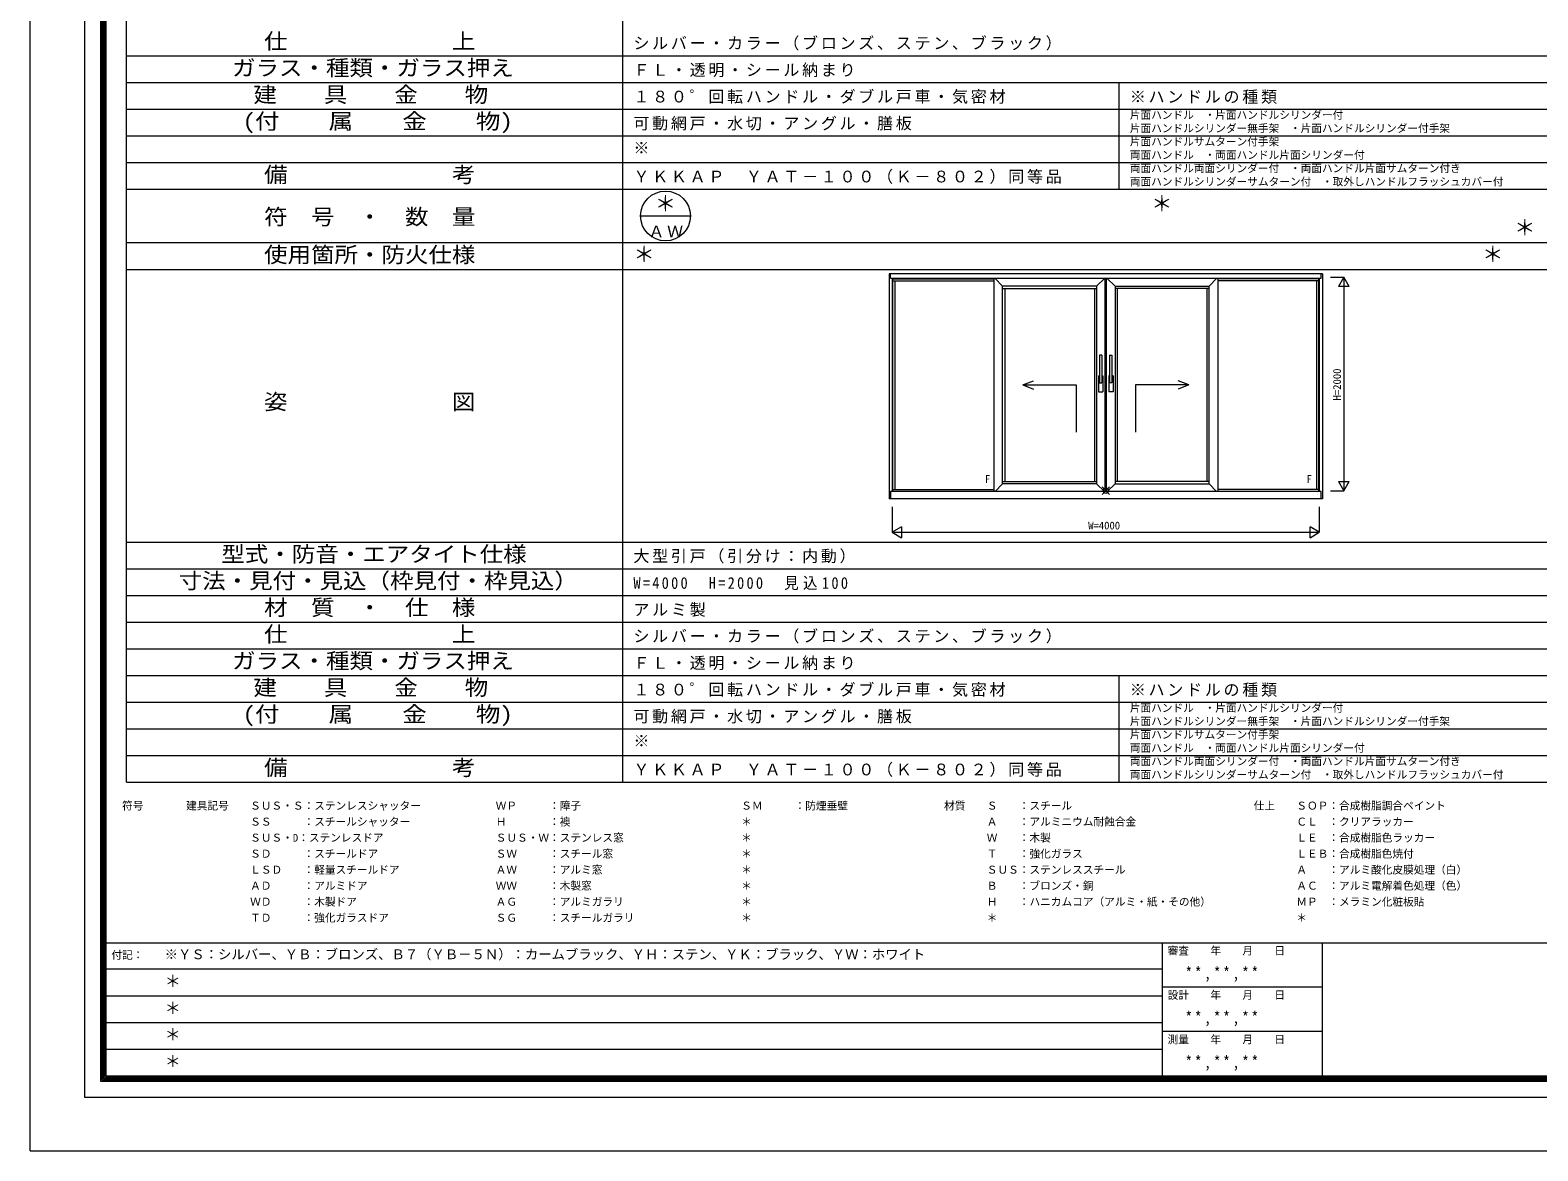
# Model space of a CAD drawing. Units: millimetres, scale not verified. Extents: x -14738 to 14962, y -10419 to 10581.
# Drawn here: x -14738 to -615, y -10419 to 80 of the extents above; entities that cross this region are included whole.
import ezdxf
from ezdxf.enums import TextEntityAlignment as Align

# ---------------------------------------------------------------- set-up
doc = ezdxf.new("R2010")
doc.units = ezdxf.units.MM
doc.header["$LTSCALE"] = 50
doc.layers.add('0-0_0', color=7, linetype='Continuous')
for name, color, linetype, lineweight in [('0-1_USER1', 7, 'Continuous', 9), ('0-2_YKK_ZWAK', 7, 'Continuous', 9), ('0-3_YKK_11', 7, 'Continuous', 9), ('0-4_YKK_12', 2, 'Continuous', 9), ('0-5_YSS_K', 4, 'Continuous', 9)]:
    doc.layers.add(name, color=color, linetype=linetype, lineweight=lineweight)
doc.styles.add('ＭＳ ゴシック', font='')
doc.styles.get('ＭＳ ゴシック').set_extended_font_data('MS Gothic')

msp = doc.modelspace()

# ---------------------------------------------------------------- linework, layer by layer
at = {"layer": '0-1_USER1'}
for p, q in [((-13837.22, -6965.64), (-13837.22, 9699.36)), ((-9187.22, -6965.64), (-9187.22, 9699.36)), ((-13837.22, -160.64), (14062.78, -160.64)), ((-13837.22, -410.64), (14062.78, -410.64)), ((-4537.22, -1410.64), (-4537.22, -410.64)), ((-13837.22, -660.64), (14062.78, -660.64)), ((-13837.22, -910.64), (14062.78, -910.64)), ((-13837.22, -1160.64), (14062.78, -1160.64)), ((-13837.22, -1410.64), (14062.78, -1410.64)), ((-9012.22, -1660.64), (-9020.55, -1668.98)), ((-9012.22, -1660.64), (-8562.22, -1660.64)), ((-8562.22, -1660.64), (-8553.89, -1668.98)), ((-13837.22, -1910.64), (14062.78, -1910.64)), ((-13837.22, -2160.64), (14062.78, -2160.64)), ((-13837.22, -4715.64), (14062.78, -4715.64)), ((-13837.22, -4965.64), (14062.78, -4965.64)), ((-13837.22, -5215.64), (14062.78, -5215.64)), ((-13837.22, -5465.64), (14062.78, -5465.64)), ((-13837.22, -5715.64), (14062.78, -5715.64)), ((-13837.22, -5965.64), (14062.78, -5965.64)), ((-4537.22, -6965.64), (-4537.22, -5965.64)), ((-13837.22, -6215.64), (14062.78, -6215.64)), ((-13837.22, -6465.64), (14062.78, -6465.64)), ((-13837.22, -6715.64), (14062.78, -6715.64)), ((-13837.22, -6965.64), (14062.78, -6965.64))]:
    msp.add_line(p, q, dxfattribs=at)
msp.add_circle((-8787.22, -1660.64), 233.33, dxfattribs=at)
at = {"layer": '0-2_YKK_ZWAK'}
for p, q in [((-14738.26, -10418.58), (-14738.26, 10580.42)), ((-14227.49, -9917.83), (-14227.49, 10068.83)), ((-14077.49, -9768.39), (-14077.49, 9919.39)), ((-14065.08, -9755.99), (-14065.08, 9906.99)), ((-14052.11, -9743.58), (-14052.11, 9894.02)), ((-14039.7, -9730.61), (-14039.7, 9881.04)), ((-14027.3, -9717.64), (-14027.3, 9868.64)), ((-14077.49, -8469.14), (14302.97, -8469.14)), ((-4132.94, -8469.14), (-4132.94, -9768.39)), ((-2634.06, -8469.14), (-2634.06, -9768.39)), ((-4132.94, -8717.26), (-14077.49, -8717.26)), ((-2634.06, -8884.18), (-4132.94, -8884.18)), ((-4132.94, -8968.2), (-14077.49, -8968.2)), ((-4132.94, -9218.02), (-14077.49, -9218.02)), ((-2634.06, -9300.91), (-4132.94, -9300.91)), ((-4132.94, -9467.83), (-14077.49, -9467.83)), ((14278.16, -9743.58), (-14052.11, -9743.58)), ((14265.19, -9730.61), (-14039.7, -9730.61)), ((14252.78, -9717.64), (-14027.3, -9717.64)), ((14302.97, -9768.39), (-14077.49, -9768.39)), ((14290.56, -9755.99), (-14065.08, -9755.99)), ((14453.53, -9917.83), (-14227.49, -9917.83)), ((-14738.26, -10418.58), (14960.74, -10418.58))]:
    msp.add_line(p, q, dxfattribs=at)
at = {"layer": '0-3_YKK_11'}
for p, q in [((-4626.87, -4198.94), (-4697.58, -4269.65)), ((-4697.58, -4198.94), (-4626.87, -4269.65))]:
    msp.add_line(p, q, dxfattribs=at)
msp.add_circle((-4662.22, -4234.29), 25, dxfattribs=at)
at = {"layer": '0-4_YKK_12'}
for p, q in [((-2557.72, -2234.29), (-2432.72, -2234.29)), ((-2432.72, -2234.29), (-2432.72, -4234.29)), ((-2382.72, -2320.9), (-2482.72, -2320.9)), ((-2557.72, -4234.29), (-2432.72, -4234.29)), ((-2482.72, -4147.69), (-2382.72, -4147.69)), ((-2482.72, -4147.69), (-2432.72, -4234.29)), ((-2432.72, -4234.29), (-2382.72, -4147.69)), ((-6662.22, -4383.99), (-6662.22, -4624.29)), ((-6662.22, -4624.29), (-2662.22, -4624.29)), ((-6575.62, -4574.29), (-6575.62, -4674.29)), ((-2748.82, -4674.29), (-2748.82, -4574.29)), ((-2748.82, -4674.29), (-2662.22, -4624.29))]:
    msp.add_line(p, q, dxfattribs=at)
for points in [[(-2382.72, -2320.9), (-2432.72, -2234.29), (-2482.72, -2320.9)], [(-2662.22, -4383.99), (-2662.22, -4624.29), (-2748.82, -4574.29)], [(-6575.62, -4574.29), (-6662.22, -4624.29), (-6575.62, -4674.29)]]:
    msp.add_lwpolyline(points, dxfattribs=at)
at = {"layer": '0-5_YSS_K'}
for p, q in [((-2631.37, -2201.99), (-6693.07, -2201.99)), ((-6693.07, -2201.99), (-6693.07, -4308.99)), ((-6678.37, -2241.99), (-6678.37, -2201.99)), ((-6678.37, -2241.99), (-2646.07, -2241.99)), ((-6662.02, -2241.99), (-6662.02, -4241.99)), ((-6657.02, -4241.99), (-6657.02, -2241.99)), ((-6657.02, -2248.99), (-5712.22, -2248.99)), ((-5712.22, -2241.99), (-5712.22, -4241.99)), ((-4748.92, -2318.99), (-4671.22, -2241.99)), ((-4669.22, -4241.99), (-4669.22, -2241.99)), ((-4655.22, -4241.99), (-4655.22, -2241.99)), ((-4575.52, -2318.99), (-4653.22, -2241.99)), ((-3612.22, -2241.99), (-3612.22, -4241.99)), ((-2667.42, -2248.99), (-3612.22, -2248.99)), ((-2667.42, -4241.99), (-2667.42, -2241.99)), ((-2662.42, -2241.99), (-2662.42, -4241.99)), ((-2646.07, -2241.99), (-2646.07, -2201.99)), ((-2631.37, -2201.99), (-2631.37, -4308.99)), ((-6657.02, -2268.99), (-5712.22, -2268.99)), ((-6637.02, -2268.99), (-6637.02, -4221.99)), ((-5629.52, -4168.99), (-5629.52, -2318.99)), ((-5629.52, -2338.99), (-4748.92, -2338.99)), ((-5609.52, -2338.99), (-5609.52, -4148.99)), ((-4768.92, -2338.99), (-4768.92, -4148.99)), ((-4748.92, -2318.99), (-4748.92, -4168.99)), ((-4575.52, -2318.99), (-4575.52, -4168.99)), ((-3694.92, -2338.99), (-4575.52, -2338.99)), ((-4555.52, -2338.99), (-4555.52, -4148.99)), ((-3714.92, -2338.99), (-3714.92, -4148.99)), ((-3694.92, -4168.99), (-3694.92, -2318.99)), ((-2667.42, -2268.99), (-3612.22, -2268.99)), ((-2687.42, -2268.99), (-2687.42, -4221.99)), ((-4698.07, -2964.3), (-4720.07, -2964.3)), ((-4720.07, -2964.3), (-4720.07, -3224.3)), ((-4698.07, -2964.3), (-4698.07, -3224.3)), ((-4626.37, -2964.3), (-4604.37, -2964.3)), ((-4626.37, -2964.3), (-4626.37, -3224.3)), ((-4604.37, -2964.3), (-4604.37, -3224.3)), ((-5439.22, -3243.99), (-5339.22, -3203.99)), ((-5439.22, -3243.99), (-5339.22, -3283.99)), ((-5439.22, -3243.99), (-4939.22, -3243.99)), ((-4939.22, -3243.99), (-4939.22, -3684.94)), ((-4729.07, -3159.29), (-4729.07, -3309.29)), ((-4729.07, -3159.29), (-4720.07, -3159.29)), ((-4720.07, -3224.3), (-4698.07, -3224.3)), ((-4698.07, -3159.29), (-4689.07, -3159.29)), ((-4689.07, -3159.29), (-4689.07, -3309.29)), ((-4635.37, -3159.29), (-4635.37, -3309.29)), ((-4626.37, -3159.29), (-4635.37, -3159.29)), ((-4604.37, -3224.3), (-4626.37, -3224.3)), ((-4594.67, -3159.29), (-4604.37, -3159.29)), ((-4594.67, -3159.29), (-4594.67, -3309.29)), ((-4385.22, -3243.99), (-4385.22, -3684.94)), ((-3885.22, -3243.99), (-4385.22, -3243.99)), ((-3885.22, -3243.99), (-3985.22, -3203.99)), ((-3885.22, -3243.99), (-3985.22, -3283.99)), ((-4729.07, -3309.29), (-4689.07, -3309.29)), ((-4594.67, -3309.29), (-4635.37, -3309.29)), ((-6657.02, -4221.99), (-5712.22, -4221.99)), ((-5629.52, -4148.99), (-4748.92, -4148.99)), ((-4675.22, -4241.99), (-4748.92, -4168.99)), ((-4649.22, -4241.99), (-4575.52, -4168.99)), ((-3694.92, -4148.99), (-4575.52, -4148.99)), ((-2667.42, -4221.99), (-3612.22, -4221.99)), ((-2631.37, -4308.99), (-6693.07, -4308.99)), ((-2646.07, -4241.99), (-6678.37, -4241.99)), ((-6678.37, -4241.99), (-6678.37, -4308.99)), ((-2646.07, -4308.99), (-2646.07, -4241.99))]:
    msp.add_line(p, q, dxfattribs=at)
for points in [[(-4748.92, -2318.99), (-5629.52, -2318.99), (-5703.22, -2241.99)], [(-4575.52, -2318.99), (-3694.92, -2318.99), (-3621.22, -2241.99)], [(-4748.92, -4168.99), (-5629.52, -4168.99), (-5699.22, -4241.99)], [(-4575.52, -4168.99), (-3694.92, -4168.99), (-3625.22, -4241.99)]]:
    msp.add_lwpolyline(points, dxfattribs=at)

# ---------------------------------------------------------------- texts
at = {"layer": '0-0_0', "color": 4, "style": 'ＭＳ ゴシック'}
for s, p in [('片面ハンドル\u3000・片面ハンドルシリンダー付', (-4437.22, -773.14)), ('片面ハンドルシリンダー無手架\u3000・片面ハンドルシリンダー付手架', (-4437.22, -898.14)), ('片面ハンドルサムターン付手架', (-4437.22, -1023.14)), ('両面ハンドル\u3000・両面ハンドル片面シリンダー付', (-4437.22, -1148.14)), ('両面ハンドル両面シリンダー付\u3000・両面ハンドル片面サムターン付き', (-4437.22, -1273.14)), ('両面ハンドルシリンダーサムターン付\u3000・取外しハンドルフラッシュカバー付', (-4437.22, -1398.14)), ('片面ハンドル\u3000・片面ハンドルシリンダー付', (-4437.22, -6328.14)), ('片面ハンドルシリンダー無手架\u3000・片面ハンドルシリンダー付手架', (-4437.22, -6453.14)), ('片面ハンドルサムターン付手架', (-4437.22, -6578.14)), ('両面ハンドル\u3000・両面ハンドル片面シリンダー付', (-4437.22, -6703.14)), ('両面ハンドル両面シリンダー付\u3000・両面ハンドル片面サムターン付き', (-4437.22, -6828.14)), ('両面ハンドルシリンダーサムターン付\u3000・取外しハンドルフラッシュカバー付', (-4437.22, -6953.14))]:
    msp.add_text(s, height=73.31, dxfattribs=at).set_placement(p, align=Align.BOTTOM_LEFT)
at = {"layer": '0-0_0', "style": 'ＭＳ ゴシック'}
for s, height, p in [('※', 110, (-9087.22, -1110.64)), ('＊', 146.6, (-8887.22, -1660.64)), ('＊', 146.6, (-4237.22, -1660.64)), ('＊', 146.6, (-837.22, -1885.64)), ('＊', 146.6, (-9087.22, -2135.64)), ('＊', 146.6, (-1137.22, -2135.64)), ('※', 110, (-9087.22, -6665.64)), ('＊', 110, (-13477.37, -8917.08)), ('＊', 110, (-13477.37, -9168.02)), ('＊', 110, (-13477.37, -9416.14)), ('＊', 110, (-13477.37, -9667.08))]:
    msp.add_text(s, height=height, dxfattribs=at).set_placement(p, align=Align.BOTTOM_LEFT)
at = {"layer": '0-0_0', "char_height": 110, "attachment_point": 7, "style": 'ＭＳ ゴシック'}
for s, insert in [('\\T1.17;シルバー・カラー（ブロンズ、ステン、ブラック）', (-9087.22, -110.64)), ('\\T1.17;ＦＬ・透明・シール納まり', (-9087.22, -360.64)), ('\\T1.17;１８０゜回転ハンドル・ダブル戸車・気密材', (-9087.22, -610.64)), ('\\T1.17;※ハンドルの種類', (-4437.22, -610.64)), ('\\T1.17;可動網戸・水切・アングル・膳板', (-9087.22, -860.64)), ('\\T1.17;ＹＫＫＡＰ\u3000ＹＡＴ－１００（Ｋ－８０２）同等品', (-9087.22, -1360.64)), ('\\T1.17;大型引戸（引分け：内動）', (-9087.22, -4915.64)), ('\\T1.31;\\W0.9;W=4000\u3000H=2000\u3000見込100', (-9087.22, -5165.64)), ('\\T1.17;アルミ製', (-9087.22, -5415.64)), ('\\T1.17;シルバー・カラー（ブロンズ、ステン、ブラック）', (-9087.22, -5665.64)), ('\\T1.17;ＦＬ・透明・シール納まり', (-9087.22, -5915.64)), ('\\T1.17;１８０゜回転ハンドル・ダブル戸車・気密材', (-9087.22, -6165.64)), ('\\T1.17;※ハンドルの種類', (-4437.22, -6165.64)), ('\\T1.17;可動網戸・水切・アングル・膳板', (-9087.22, -6415.64)), ('\\T1.17;ＹＫＫＡＰ\u3000ＹＡＴ－１００（Ｋ－８０２）同等品', (-9087.22, -6915.64))]:
    msp.add_mtext(s, dxfattribs=dict(at, insert=insert))
at = {"layer": '0-1_USER1', "style": 'ＭＳ ゴシック'}
for s, width, p in [('仕\u3000\u3000\u3000\u3000\u3000\u3000\u3000上', 1.1, (-12547.03, -140.64)), ('ガラス・種類・ガラス押え', 1.1, (-12847.03, -390.64)), ('建\u3000\u3000具\u3000\u3000金\u3000\u3000物', 1.1, (-12647.03, -640.64)), ('(付\u3000\u3000属\u3000\u3000金\u3000\u3000物)', 1.15, (-12747.03, -890.64)), ('備\u3000\u3000\u3000\u3000\u3000\u3000\u3000考', 1.1, (-12547.03, -1390.64)), ('符\u3000号\u3000・\u3000数\u3000量', 1.1, (-12547.03, -1785.64)), ('使用箇所・防火仕様', 1.1, (-12547.03, -2140.64)), ('姿\u3000\u3000\u3000\u3000\u3000\u3000\u3000図', 1.1, (-12547.03, -3518.14)), ('型式・防音・エアタイト仕様', 1.1, (-12947.03, -4945.64)), ('寸法・見付・見込（枠見付・枠見込）', 1.1, (-13347.03, -5195.64)), ('材\u3000質\u3000・\u3000仕\u3000様', 1.1, (-12547.03, -5445.64)), ('仕\u3000\u3000\u3000\u3000\u3000\u3000\u3000上', 1.1, (-12547.03, -5695.64)), ('ガラス・種類・ガラス押え', 1.1, (-12847.03, -5945.64)), ('建\u3000\u3000具\u3000\u3000金\u3000\u3000物', 1.1, (-12647.03, -6195.64)), ('(付\u3000\u3000属\u3000\u3000金\u3000\u3000物)', 1.15, (-12747.03, -6445.64)), ('備\u3000\u3000\u3000\u3000\u3000\u3000\u3000考', 1.1, (-12547.03, -6945.64))]:
    msp.add_text(s, height=146.6, dxfattribs=dict(at, width=width)).set_placement(p, align=Align.BOTTOM_LEFT)
at = {"layer": '0-1_USER1', "color": 4, "style": 'ＭＳ ゴシック'}
for s, height, p in [('符号', 73.31, (-13877.49, -7244.14)), ('建具記号', 73.31, (-13277.49, -7244.14)), ('ＳＵＳ・Ｓ：ステンレスシャッター', 73.31, (-12677.49, -7244.14)), ('ＷＰ\u3000\u3000\u3000：障子', 73.31, (-10377.49, -7244.14)), ('ＳＭ\u3000\u3000\u3000：防煙垂壁', 73.31, (-8077.49, -7244.14)), ('材質', 73.31, (-6177.49, -7244.14)), ('Ｓ\u3000\u3000：スチール', 73.31, (-5777.49, -7244.14)), ('仕上', 73.31, (-3277.49, -7244.14)), ('ＳＯＰ：合成樹脂調合ペイント', 73.31, (-2877.49, -7244.14)), ('ＳＳ\u3000\u3000\u3000：スチールシャッター', 73.31, (-12677.49, -7394.14)), ('Ｈ\u3000\u3000\u3000\u3000：襖', 73.31, (-10377.49, -7394.14)), ('＊', 73.31, (-8077.49, -7394.14)), ('Ａ\u3000\u3000：アルミニウム耐蝕合金', 73.31, (-5777.49, -7394.14)), ('ＣＬ\u3000：クリアラッカー', 73.31, (-2877.49, -7394.14)), ('ＳＵＳ・D：ステンレスドア', 73.31, (-12677.49, -7544.14)), ('ＳＵＳ・Ｗ：ステンレス窓', 73.31, (-10377.49, -7544.14)), ('＊', 73.31, (-8077.49, -7544.14)), ('Ｗ\u3000\u3000：木製', 73.31, (-5777.49, -7544.14)), ('ＬＥ\u3000：合成樹脂色ラッカー', 73.31, (-2877.49, -7544.14)), ('ＳＤ\u3000\u3000\u3000：スチールドア', 73.31, (-12677.49, -7694.14)), ('ＳＷ\u3000\u3000\u3000：スチール窓', 73.31, (-10377.49, -7694.14)), ('＊', 73.31, (-8077.49, -7694.14)), ('Ｔ\u3000\u3000：強化ガラス', 73.31, (-5777.49, -7694.14)), ('ＬＥＢ：合成樹脂色焼付', 73.31, (-2877.49, -7694.14)), ('ＬＳＤ\u3000\u3000：軽量スチールドア', 73.31, (-12677.49, -7844.14)), ('ＡＷ\u3000\u3000\u3000：アルミ窓', 73.31, (-10377.49, -7844.14)), ('＊', 73.31, (-8077.49, -7844.14)), ('ＳＵＳ：ステンレススチール', 73.31, (-5777.49, -7844.14)), ('Ａ\u3000\u3000：アルミ酸化皮膜処理（白）', 73.31, (-2877.49, -7844.14)), ('ＡＤ\u3000\u3000\u3000：アルミドア', 73.31, (-12677.49, -7994.14)), ('ＷＷ\u3000\u3000\u3000：木製窓', 73.31, (-10377.49, -7994.14)), ('＊', 73.31, (-8077.49, -7994.14)), ('Ｂ\u3000\u3000：ブロンズ・銅', 73.31, (-5777.49, -7994.14)), ('ＡＣ\u3000：アルミ電解着色処理（色）', 73.31, (-2877.49, -7994.14)), ('ＷＤ\u3000\u3000\u3000：木製ドア', 73.31, (-12677.49, -8144.14)), ('ＡＧ\u3000\u3000\u3000：アルミガラリ', 73.31, (-10377.49, -8144.14)), ('＊', 73.31, (-8077.49, -8144.14)), ('Ｈ\u3000\u3000：ハニカムコア（アルミ・紙・その他）', 73.31, (-5777.49, -8144.14)), ('ＭＰ\u3000：メラミン化粧板貼', 73.31, (-2877.49, -8144.14)), ('ＴＤ\u3000\u3000\u3000：強化ガラスドア', 73.31, (-12677.49, -8294.14)), ('ＳＧ\u3000\u3000\u3000：スチールガラリ', 73.31, (-10377.49, -8294.14)), ('＊', 73.31, (-8077.49, -8294.14)), ('＊', 73.31, (-5777.49, -8294.14)), ('＊', 73.31, (-2877.49, -8294.14)), ('※ＹＳ：シルバー、ＹＢ：ブロンズ、Ｂ７（ＹＢ－５Ｎ）：カームブラック、ＹＨ：ステン、ＹＫ：ブラック、ＹＷ：ホワイト', 91.64, (-13478.4, -8650.8))]:
    msp.add_text(s, height=height, dxfattribs=at).set_placement(p, align=Align.BOTTOM_LEFT)
at = {"layer": '0-1_USER1', "insert": (-8947.22, -1860.64), "char_height": 110, "attachment_point": 7, "style": 'ＭＳ ゴシック'}
msp.add_mtext('\\T1.17;ＡＷ', dxfattribs=at)
at = {"layer": '0-2_YKK_ZWAK', "color": 4, "style": 'ＭＳ ゴシック'}
for s, p in [('付記：', (-13977.3, -8642.26)), ('審査\u3000\u3000年\u3000\u3000月\u3000\u3000日', (-4082.94, -8602.26)), ('設計\u3000\u3000年\u3000\u3000月\u3000\u3000日', (-4082.94, -9017.3)), ('測量\u3000\u3000年\u3000\u3000月\u3000\u3000日', (-4082.94, -9434.03))]:
    msp.add_text(s, height=73.31, dxfattribs=at).set_placement(p, align=Align.BOTTOM_LEFT)
at = {"layer": '0-2_YKK_ZWAK', "char_height": 110, "attachment_point": 7, "style": 'ＭＳ ゴシック'}
for insert in [(-3916.96, -8835.12), (-3916.96, -9251.85), (-3916.96, -9668.58)]:
    msp.add_mtext('\\T1.39;\\W0.85;**,**,**', dxfattribs=dict(at, insert=insert))
at = {"layer": '0-4_YKK_12', "color": 4, "style": 'ＭＳ ゴシック'}
msp.add_text('H=2000', height=73.31, rotation=90, dxfattribs=at).set_placement((-2437.72, -3389.14), align=Align.BOTTOM_LEFT)
msp.add_text('W=4000', height=73.31, dxfattribs=at).set_placement((-4827.22, -4619.29), align=Align.BOTTOM_LEFT)
at = {"layer": '0-5_YSS_K', "style": 'ＭＳ ゴシック'}
for p in [(-5793.26, -4183.15), (-2782.68, -4183.15)]:
    msp.add_text('F', height=73.31, dxfattribs=at).set_placement(p, align=Align.BOTTOM_LEFT)

doc.saveas('drawing.dxf')
